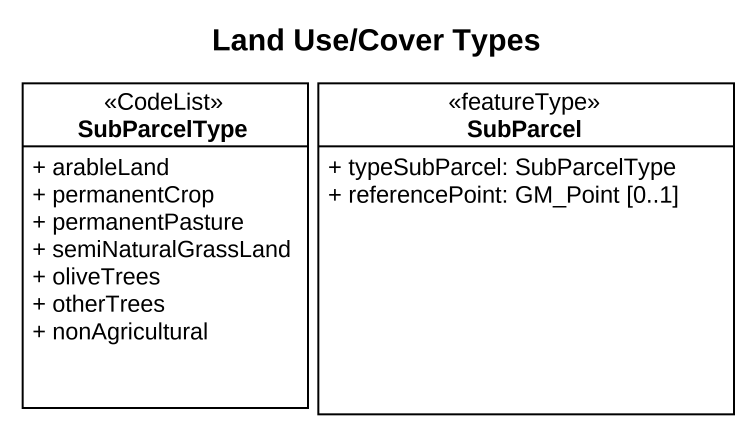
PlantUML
@startuml
title Land Use/Cover Types
hide circle
hide empty members
skinparam classAttributeIconSize 0
class SubParcelType <<CodeList>> #FFFFFF {
  + arableLand
  + permanentCrop
  + permanentPasture
  + semiNaturalGrassLand
  + oliveTrees
  + otherTrees
  + nonAgricultural
}
class SubParcel <<featureType>> #FFFFFF {
  + typeSubParcel: SubParcelType
  + referencePoint: GM_Point [0..1]
}
@enduml
